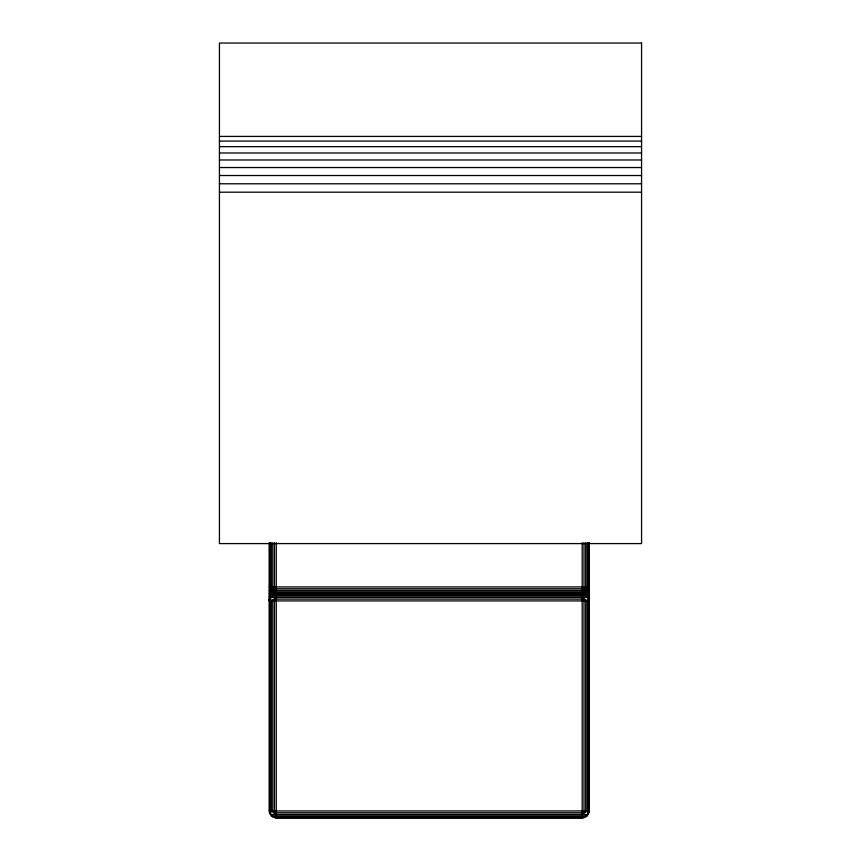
<?xml version="1.0" encoding="UTF-8"?>
<svg xmlns="http://www.w3.org/2000/svg" width="861" height="861" viewBox="0 0 861 861"><rect width="100%" height="100%" fill="white"/><g stroke="black" fill="none" stroke-linecap="round" stroke-linejoin="round"><path stroke-width="1.29" d="M269.267 542.678L269.267 810.954L271.323 815.894L276.273 817.95L582.197 817.95L587.148 815.894L589.193 810.954L589.193 542.678M269.267 600.451L271.323 595.672L276.273 593.692L582.197 593.692L587.148 595.672L589.193 600.451M269.267 599.052L271.323 594.768L276.273 592.992L582.197 592.992L587.148 594.768L589.193 599.052M269.267 596.834L271.323 593.326L276.273 591.884L582.197 591.884L587.148 593.326L589.193 596.834M269.267 593.929L271.323 591.453L276.273 590.431L582.197 590.431L587.148 591.453L589.193 593.929M270.203 542.678L270.203 597.426L271.323 600.935L271.323 810.954L270.203 814.452L588.257 814.452L587.148 810.954L587.148 600.935L588.257 597.426L588.257 542.678M269.504 812.762L270.203 810.954L270.203 600.935L269.504 599.116L272.765 594.865L276.273 593.929L582.197 593.929L587.148 595.984L589.193 600.935L269.267 600.935L269.504 599.116L271.323 600.935L276.273 599.116L582.197 599.116L587.148 600.935L588.956 599.116L588.257 600.935L588.257 810.954L588.956 812.762L587.148 810.954L582.197 812.762L276.273 812.762L271.323 810.954L269.504 812.762L269.504 542.678M269.267 590.56L271.323 589.268L276.273 588.741L582.197 588.741L587.148 589.268L589.193 590.56M271.323 600.935L276.273 597.426M582.197 814.452L587.148 810.954M219.437 136.415L641.563 136.415M219.437 141.096L641.563 141.096M219.437 146.65L641.563 146.65M219.437 152.989L641.563 152.989M219.437 159.985L641.563 159.985M219.437 167.54L641.563 167.54M219.437 175.526L641.563 175.526M219.437 183.78L641.563 183.78M219.437 192.197L641.563 192.197M269.267 586.933L589.193 586.933M270.203 597.426L588.257 597.426M269.267 810.954L589.193 810.954M271.323 815.894L587.148 815.894M272.765 817.014L585.695 817.014M274.455 817.713L584.006 817.713M582.197 597.426L587.148 600.935M271.323 810.954L276.273 814.452M588.956 542.678L588.956 812.762M587.148 542.678L587.148 595.984L271.323 595.984L271.323 542.678M585.695 542.678L585.695 594.865L272.765 594.865L272.765 542.678M584.006 542.678L584.006 594.165L274.455 594.165L274.455 542.678M582.197 542.678L582.197 817.95M276.273 542.678L276.273 817.95M276.273 599.116L274.455 600.935L274.455 810.954L276.273 812.762L272.765 810.954L272.765 600.935L276.273 599.116M584.006 810.954L582.197 812.762L585.695 810.954L585.695 600.935L582.197 599.116L584.006 600.935L584.006 810.954M641.563 43.05L219.437 43.05L219.437 543.592L641.563 543.592L641.563 43.05"/></g></svg>
